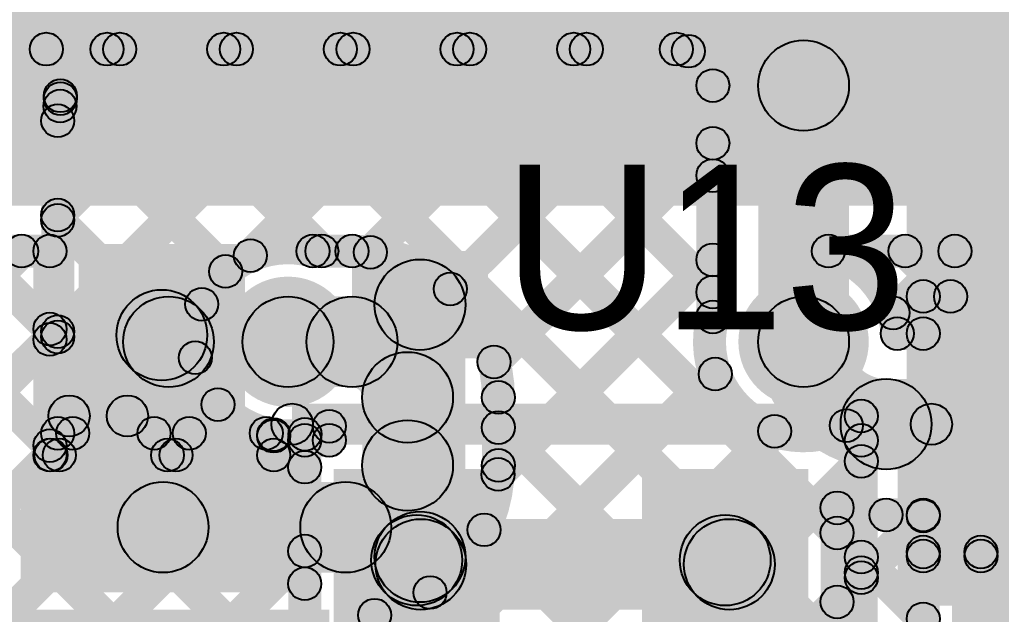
# Model space of a CAD drawing. Header units: millimetres. Extents: x -0.24 to 2.5, y 0 to 2.55.
# Drawn here: x 0.4219 to 0.66, y 2.0059 to 2.1502 of the extents above; entities that cross this region are included whole.
import ezdxf

# ---------------------------------------------------------------- set-up
doc = ezdxf.new("R2010")
doc.units = ezdxf.units.MM
doc.header["$MEASUREMENT"] = 0
for name, color, linetype in [('BottomLayer', 5, 'Continuous'), ('BottomPaste', 16, 'Continuous'), ('BottomSolder', 6, 'Continuous'), ('TopLayer', 1, 'Continuous'), ('TopOverlay', 2, 'Continuous'), ('TopPaste', 8, 'Continuous'), ('TopSolder', 216, 'Continuous'), ('ViaHoleLayer', 16, 'Continuous')]:
    doc.layers.add(name, color=color, linetype=linetype)

# ---------------------------------------------------------------- blocks, each defined once
blk = doc.blocks.new('LM393DT_6')
at = {"layer": 'TopLayer'}
for points in [[(-0.07579, 0.08681), (-0.07579, 0.06319), (-0.13681, 0.06319), (-0.13681, 0.08681)], [(0.13681, 0.08681), (0.13681, 0.06319), (0.07579, 0.06319), (0.07579, 0.08681)]]:
    blk.add_hatch(color=1, dxfattribs=at).paths.add_polyline_path(points)
at = {"layer": 'TopOverlay'}
h = blk.add_hatch(color=2, dxfattribs=at)
edge = h.paths.add_edge_path()
edge.add_arc((-0.12907, 0.102), 0.005, 0, 360)
h = blk.add_hatch(color=2, dxfattribs=at)
edge = h.paths.add_edge_path()
edge.add_arc((-0.11493, 0.102), 0.005, 0, 360)
h = blk.add_hatch(color=2, dxfattribs=at)
edge = h.paths.add_edge_path()
edge.add_arc((-0.075, 0.1), 0.005, 0, 360)
blk.add_hatch(color=2, dxfattribs=at).paths.add_polyline_path([(-0.075, 0.095), (-0.075, 0.105), (0.08, 0.105), (0.08, 0.095)])
h = blk.add_hatch(color=2, dxfattribs=at)
edge = h.paths.add_edge_path()
edge.add_arc((0.08, 0.1), 0.005, 0, 360)
at = {"layer": 'TopPaste'}
for points in [[(-0.07579, 0.08681), (-0.07579, 0.06319), (-0.13681, 0.06319), (-0.13681, 0.08681)], [(0.13681, 0.08681), (0.13681, 0.06319), (0.07579, 0.06319), (0.07579, 0.08681)]]:
    blk.add_hatch(color=8, dxfattribs=at).paths.add_polyline_path(points)
at = {"layer": 'TopSolder'}
for points in [[(-0.07179, 0.09081), (-0.07179, 0.05919), (-0.14081, 0.05919), (-0.14081, 0.09081)], [(0.14081, 0.09081), (0.14081, 0.05919), (0.07179, 0.05919), (0.07179, 0.09081)]]:
    blk.add_hatch(color=216, dxfattribs=at).paths.add_polyline_path(points)
at = {"layer": 'TopOverlay', "const_width": 0.01}
blk.add_lwpolyline([(-0.11493, 0.102, 1), (-0.12907, 0.102, 1)], format="xyb", close=True, dxfattribs=at)
at = {"layer": 'TopOverlay'}
for centre in [(-0.12907, 0.102), (-0.11493, 0.102), (-0.075, 0.1), (0.08, 0.1)]:
    blk.add_circle(centre, 0.005, dxfattribs=at)
blk = doc.blocks.new('SOT_23_B_37')
at = {"layer": 'BottomLayer'}
for points in [[(-0.05354, 0.05748), (-0.02126, 0.05748), (-0.02126, 0.02126), (-0.05354, 0.02126)], [(0.02126, 0.05748), (0.05354, 0.05748), (0.05354, 0.02126), (0.02126, 0.02126)], [(-0.01614, -0.02126), (0.01614, -0.02126), (0.01614, -0.05748), (-0.01614, -0.05748)]]:
    blk.add_hatch(color=5, dxfattribs=at).paths.add_polyline_path(points)
at = {"layer": 'BottomPaste'}
for points in [[(-0.05354, 0.05748), (-0.02126, 0.05748), (-0.02126, 0.02126), (-0.05354, 0.02126)], [(0.02126, 0.05748), (0.05354, 0.05748), (0.05354, 0.02126), (0.02126, 0.02126)], [(-0.01614, -0.02126), (0.01614, -0.02126), (0.01614, -0.05748), (-0.01614, -0.05748)]]:
    blk.add_hatch(color=16, dxfattribs=at).paths.add_polyline_path(points)
at = {"layer": 'BottomSolder'}
for points in [[(-0.05754, 0.06148), (-0.01726, 0.06148), (-0.01726, 0.01726), (-0.05754, 0.01726)], [(0.01726, 0.06148), (0.05754, 0.06148), (0.05754, 0.01726), (0.01726, 0.01726)], [(-0.02014, -0.01726), (0.02014, -0.01726), (0.02014, -0.06148), (-0.02014, -0.06148)]]:
    blk.add_hatch(color=6, dxfattribs=at).paths.add_polyline_path(points)
blk = doc.blocks.new('RES_0805_B_48')
at = {"layer": 'BottomLayer'}
for points in [[(-0.06, 0.025), (-0.02, 0.025), (-0.02, -0.025), (-0.06, -0.025)], [(0.02, 0.025), (0.06, 0.025), (0.06, -0.025), (0.02, -0.025)]]:
    blk.add_hatch(color=5, dxfattribs=at).paths.add_polyline_path(points)
at = {"layer": 'BottomPaste'}
for points in [[(-0.06, 0.025), (-0.02, 0.025), (-0.02, -0.025), (-0.06, -0.025)], [(0.02, 0.025), (0.06, 0.025), (0.06, -0.025), (0.02, -0.025)]]:
    blk.add_hatch(color=16, dxfattribs=at).paths.add_polyline_path(points)
at = {"layer": 'BottomSolder'}
for points in [[(-0.064, 0.029), (-0.016, 0.029), (-0.016, -0.029), (-0.064, -0.029)], [(0.016, 0.029), (0.064, 0.029), (0.064, -0.029), (0.016, -0.029)]]:
    blk.add_hatch(color=6, dxfattribs=at).paths.add_polyline_path(points)
blk = doc.blocks.new('R__0402_B_50')
at = {"layer": 'BottomLayer'}
for points in [[(-0.0095, 0.0125), (-0.0095, -0.0125), (-0.0275, -0.0125), (-0.0275, 0.0125)], [(0.0275, 0.0125), (0.0275, -0.0125), (0.0095, -0.0125), (0.0095, 0.0125)]]:
    blk.add_hatch(color=5, dxfattribs=at).paths.add_polyline_path(points)
at = {"layer": 'BottomPaste'}
for points in [[(-0.0095, 0.0125), (-0.0095, -0.0125), (-0.0275, -0.0125), (-0.0275, 0.0125)], [(0.0275, 0.0125), (0.0275, -0.0125), (0.0095, -0.0125), (0.0095, 0.0125)]]:
    blk.add_hatch(color=16, dxfattribs=at).paths.add_polyline_path(points)
at = {"layer": 'BottomSolder'}
for points in [[(-0.0055, 0.0165), (-0.0055, -0.0165), (-0.0315, -0.0165), (-0.0315, 0.0165)], [(0.0315, 0.0165), (0.0315, -0.0165), (0.0055, -0.0165), (0.0055, 0.0165)]]:
    blk.add_hatch(color=6, dxfattribs=at).paths.add_polyline_path(points)
blk = doc.blocks.new('SOT_23_B_52')
at = {"layer": 'BottomLayer'}
for points in [[(-0.05354, 0.05748), (-0.02126, 0.05748), (-0.02126, 0.02126), (-0.05354, 0.02126)], [(0.02126, 0.05748), (0.05354, 0.05748), (0.05354, 0.02126), (0.02126, 0.02126)], [(-0.01614, -0.02126), (0.01614, -0.02126), (0.01614, -0.05748), (-0.01614, -0.05748)]]:
    blk.add_hatch(color=5, dxfattribs=at).paths.add_polyline_path(points)
at = {"layer": 'BottomPaste'}
for points in [[(-0.05354, 0.05748), (-0.02126, 0.05748), (-0.02126, 0.02126), (-0.05354, 0.02126)], [(0.02126, 0.05748), (0.05354, 0.05748), (0.05354, 0.02126), (0.02126, 0.02126)], [(-0.01614, -0.02126), (0.01614, -0.02126), (0.01614, -0.05748), (-0.01614, -0.05748)]]:
    blk.add_hatch(color=16, dxfattribs=at).paths.add_polyline_path(points)
at = {"layer": 'BottomSolder'}
for points in [[(-0.05754, 0.06148), (-0.01726, 0.06148), (-0.01726, 0.01726), (-0.05754, 0.01726)], [(0.01726, 0.06148), (0.05754, 0.06148), (0.05754, 0.01726), (0.01726, 0.01726)], [(-0.02014, -0.01726), (0.02014, -0.01726), (0.02014, -0.06148), (-0.02014, -0.06148)]]:
    blk.add_hatch(color=6, dxfattribs=at).paths.add_polyline_path(points)
blk = doc.blocks.new('RES_0805_B_71')
at = {"layer": 'BottomLayer'}
for points in [[(-0.06, 0.025), (-0.02, 0.025), (-0.02, -0.025), (-0.06, -0.025)], [(0.02, 0.025), (0.06, 0.025), (0.06, -0.025), (0.02, -0.025)]]:
    blk.add_hatch(color=5, dxfattribs=at).paths.add_polyline_path(points)
at = {"layer": 'BottomPaste'}
for points in [[(-0.06, 0.025), (-0.02, 0.025), (-0.02, -0.025), (-0.06, -0.025)], [(0.02, 0.025), (0.06, 0.025), (0.06, -0.025), (0.02, -0.025)]]:
    blk.add_hatch(color=16, dxfattribs=at).paths.add_polyline_path(points)
at = {"layer": 'BottomSolder'}
for points in [[(-0.064, 0.029), (-0.016, 0.029), (-0.016, -0.029), (-0.064, -0.029)], [(0.016, 0.029), (0.064, 0.029), (0.064, -0.029), (0.016, -0.029)]]:
    blk.add_hatch(color=6, dxfattribs=at).paths.add_polyline_path(points)

msp = doc.modelspace()

# ---------------------------------------------------------------- hatches: boundary and pattern name
at = {"layer": 'BottomLayer'}
for points in [[(0.349, 2.105), (0.729, 2.105), (0.729, 2.509), (0.349, 2.509)], [(0.409, 2.09), (0.409, 2.098), (0.42926, 2.098), (0.42926, 2.09)], [(0.61803, 2.09), (0.61803, 2.098), (0.74, 2.098), (0.74, 2.09)], [(0.41183, 2.07776), (0.40617, 2.08342), (0.41958, 2.09683), (0.42524, 2.09117)], [(0.40753, 2.09117), (0.41318, 2.09683), (0.43209, 2.07792), (0.42643, 2.07227)], [(0.63653, 2.07619), (0.63088, 2.08185), (0.64586, 2.09683), (0.65151, 2.09117)], [(0.6338, 2.09117), (0.63945, 2.09683), (0.65045, 2.08583), (0.6448, 2.08017)], [(0.43326, 2.04452), (0.42526, 2.04452), (0.42526, 2.094), (0.43326, 2.094)], [(0.641, 2.079), (0.641, 2.087), (0.713, 2.087), (0.713, 2.079)], [(0.45803, 2.061), (0.45803, 2.083), (0.487, 2.083), (0.487, 2.061)], [(0.645, 2.074), (0.637, 2.074), (0.637, 2.083), (0.645, 2.083)], [(0.44862, 2.06585), (0.46418, 2.08141), (0.46581, 2.07978), (0.45025, 2.06422)], [(0.53, 2.0198), (0.508, 2.0198), (0.508, 2.081), (0.53, 2.081)], [(0.63472, 2.07), (0.63472, 2.078), (0.641, 2.078), (0.641, 2.07)], [(0.41183, 2.04948), (0.40617, 2.05513), (0.42643, 2.07539), (0.43209, 2.06974)], [(0.40617, 2.06424), (0.41183, 2.0699), (0.43209, 2.04964), (0.42643, 2.04398)], [(0.632, 2.041), (0.632, 2.063), (0.677, 2.063), (0.677, 2.041)], [(-0.05484, 1.49795), (-0.0605, 1.50361), (0.48828, 2.05239), (0.49394, 2.04673)], [(0.48071, 2.04627), (0.48637, 2.05192), (0.49388, 2.04441), (0.48823, 2.03876)], [(0.49106, 2.04411), (0.49106, 2.05211), (0.497, 2.05211), (0.497, 2.04411)], [(0.42643, 2.04398), (0.43209, 2.04964), (0.43438, 2.04735), (0.42872, 2.04169)], [(0.48754, 2.04452), (0.47954, 2.04452), (0.47954, 2.04945), (0.48754, 2.04945)], [(0.501, 2.04811), (0.493, 2.04811), (0.493, 2.0515), (0.501, 2.0515)], [(-0.04896, 1.53212), (-0.05462, 1.53777), (0.45495, 2.04735), (0.46061, 2.04169)], [(0.41183, 2.02119), (0.40617, 2.02685), (0.42667, 2.04735), (0.43233, 2.04169)], [(0.42872, 2.04169), (0.43438, 2.04735), (0.49803, 1.98369), (0.49238, 1.97804)], [(0.42926, 2.04052), (0.42926, 2.04852), (0.48354, 2.04852), (0.48354, 2.04052)], [(0.45701, 2.04169), (0.46266, 2.04735), (0.49388, 2.01613), (0.48823, 2.01047)], [(0.49506, 1.98989), (0.48706, 1.98989), (0.48706, 2.04811), (0.49506, 2.04811)], [(0.40617, 2.03596), (0.41183, 2.04161), (0.93261, 1.52083), (0.92696, 1.51517)], [(0.632, 2.026), (0.632, 2.034), (0.641, 2.034), (0.641, 2.026)], [(0.62414, 1.98989), (0.61614, 1.98989), (0.61614, 2.03171), (0.62414, 2.03171)], [(0.62297, 2.00606), (0.61731, 2.01172), (0.63817, 2.03258), (0.64383, 2.02692)], [(0.5192, 2.007), (0.5192, 2.029), (0.594, 2.029), (0.594, 2.007)], [(0.61731, 2.0228), (0.62297, 2.02846), (0.64383, 2.0076), (0.63817, 2.00195)], [(0.645, 2.021), (0.637, 2.021), (0.637, 2.03), (0.645, 2.03)], [(0.52597, 2.01122), (0.51042, 2.02678), (0.51122, 2.02758), (0.52678, 2.01203)], [(0.51042, 2.01122), (0.52597, 2.02678), (0.52697, 2.02578), (0.51142, 2.01022)], [(0.58522, 2.01122), (0.60078, 2.02678), (0.60178, 2.02578), (0.58622, 2.01022)], [(-0.16717, 1.35734), (-0.17283, 1.363), (0.48823, 2.02405), (0.49388, 2.0184)], [(0.641, 2.017), (0.641, 2.025), (0.655, 2.025), (0.655, 2.017)], [(0.641, 2.016), (0.641, 2.024), (0.655, 2.024), (0.655, 2.016)], [(0.5292, 1.9802), (0.5072, 1.9802), (0.5072, 2.019), (0.5292, 2.019)], [(0.645, 1.958), (0.637, 1.958), (0.637, 2.02), (0.645, 2.02)]]:
    msp.add_hatch(color=5, dxfattribs=at).paths.add_polyline_path(points)
h = msp.add_hatch(color=5, dxfattribs=at)
edge = h.paths.add_edge_path()
edge.add_arc((0.665, 2.133), 0.01181, 0, 360)
h = msp.add_hatch(color=5, dxfattribs=at)
edge = h.paths.add_edge_path()
edge.add_arc((0.42241, 2.094), 0.004, 0, 360)
h = msp.add_hatch(color=5, dxfattribs=at)
edge = h.paths.add_edge_path()
edge.add_arc((0.42926, 2.094), 0.004, 0, 360)
h = msp.add_hatch(color=5, dxfattribs=at)
edge = h.paths.add_edge_path()
edge.add_arc((0.42926, 2.094), 0.004, 0, 360)
h = msp.add_hatch(color=5, dxfattribs=at)
edge = h.paths.add_edge_path()
edge.add_arc((0.61803, 2.094), 0.004, 0, 360)
h = msp.add_hatch(color=5, dxfattribs=at)
edge = h.paths.add_edge_path()
edge.add_arc((0.61803, 2.094), 0.004, 0, 360)
h = msp.add_hatch(color=5, dxfattribs=at)
edge = h.paths.add_edge_path()
edge.add_arc((0.63663, 2.094), 0.004, 0, 360)
h = msp.add_hatch(color=5, dxfattribs=at)
edge = h.paths.add_edge_path()
edge.add_arc((0.64868, 2.094), 0.004, 0, 360)
h = msp.add_hatch(color=5, dxfattribs=at)
edge = h.paths.add_edge_path()
edge.add_arc((0.519, 2.081), 0.011, 0, 360)
h = msp.add_hatch(color=5, dxfattribs=at)
edge = h.paths.add_edge_path()
edge.add_arc((0.641, 2.083), 0.004, 0, 360)
h = msp.add_hatch(color=5, dxfattribs=at)
edge = h.paths.add_edge_path()
edge.add_arc((0.641, 2.083), 0.004, 0, 360)
h = msp.add_hatch(color=5, dxfattribs=at)
edge = h.paths.add_edge_path()
edge.add_arc((0.64763, 2.083), 0.004, 0, 360)
h = msp.add_hatch(color=5, dxfattribs=at)
edge = h.paths.add_edge_path()
edge.add_arc((0.4564, 2.07363), 0.011, 0, 360)
h = msp.add_hatch(color=5, dxfattribs=at)
edge = h.paths.add_edge_path()
edge.add_arc((0.45803, 2.072), 0.011, 0, 360)
h = msp.add_hatch(color=5, dxfattribs=at)
edge = h.paths.add_edge_path()
edge.add_arc((0.45803, 2.072), 0.011, 0, 360)
h = msp.add_hatch(color=5, dxfattribs=at)
edge = h.paths.add_edge_path()
edge.add_arc((0.487, 2.072), 0.01181, 0, 360)
h = msp.add_hatch(color=5, dxfattribs=at)
edge = h.paths.add_edge_path()
edge.add_arc((0.487, 2.072), 0.011, 0, 360)
h = msp.add_hatch(color=5, dxfattribs=at)
edge = h.paths.add_edge_path()
edge.add_arc((0.612, 2.072), 0.01181, 0, 360)
h = msp.add_hatch(color=5, dxfattribs=at)
edge = h.paths.add_edge_path()
edge.add_arc((0.612, 2.072), 0.011, 0, 360)
h = msp.add_hatch(color=5, dxfattribs=at)
edge = h.paths.add_edge_path()
edge.add_arc((0.6337, 2.07902), 0.004, 0, 360)
h = msp.add_hatch(color=5, dxfattribs=at)
edge = h.paths.add_edge_path()
edge.add_arc((0.42926, 2.07509), 0.004, 0, 360)
h = msp.add_hatch(color=5, dxfattribs=at)
edge = h.paths.add_edge_path()
edge.add_arc((0.63472, 2.074), 0.004, 0, 360)
h = msp.add_hatch(color=5, dxfattribs=at)
edge = h.paths.add_edge_path()
edge.add_arc((0.63472, 2.074), 0.004, 0, 360)
h = msp.add_hatch(color=5, dxfattribs=at)
edge = h.paths.add_edge_path()
edge.add_arc((0.641, 2.074), 0.004, 0, 360)
h = msp.add_hatch(color=5, dxfattribs=at)
edge = h.paths.add_edge_path()
edge.add_arc((0.641, 2.074), 0.004, 0, 360)
h = msp.add_hatch(color=5, dxfattribs=at)
edge = h.paths.add_edge_path()
edge.add_arc((0.42926, 2.07257), 0.004, 0, 360)
h = msp.add_hatch(color=5, dxfattribs=at)
edge = h.paths.add_edge_path()
edge.add_arc((0.632, 2.052), 0.011, 0, 360)
h = msp.add_hatch(color=5, dxfattribs=at)
edge = h.paths.add_edge_path()
edge.add_arc((0.632, 2.052), 0.011, 0, 360)
h = msp.add_hatch(color=5, dxfattribs=at)
edge = h.paths.add_edge_path()
edge.add_arc((0.497, 2.0515), 0.004, 0, 360)
h = msp.add_hatch(color=5, dxfattribs=at)
edge = h.paths.add_edge_path()
edge.add_arc((0.497, 2.0515), 0.004, 0, 360)
h = msp.add_hatch(color=5, dxfattribs=at)
edge = h.paths.add_edge_path()
edge.add_arc((0.48354, 2.04945), 0.004, 0, 360)
h = msp.add_hatch(color=5, dxfattribs=at)
edge = h.paths.add_edge_path()
edge.add_arc((0.48354, 2.04945), 0.004, 0, 360)
h = msp.add_hatch(color=5, dxfattribs=at)
edge = h.paths.add_edge_path()
edge.add_arc((0.48354, 2.0491), 0.004, 0, 360)
h = msp.add_hatch(color=5, dxfattribs=at)
edge = h.paths.add_edge_path()
edge.add_arc((0.49106, 2.04811), 0.004, 0, 360)
h = msp.add_hatch(color=5, dxfattribs=at)
edge = h.paths.add_edge_path()
edge.add_arc((0.49106, 2.04811), 0.004, 0, 360)
h = msp.add_hatch(color=5, dxfattribs=at)
edge = h.paths.add_edge_path()
edge.add_arc((0.49111, 2.04956), 0.004, 0, 360)
h = msp.add_hatch(color=5, dxfattribs=at)
edge = h.paths.add_edge_path()
edge.add_arc((0.497, 2.04811), 0.004, 0, 360)
h = msp.add_hatch(color=5, dxfattribs=at)
edge = h.paths.add_edge_path()
edge.add_arc((0.497, 2.04811), 0.004, 0, 360)
h = msp.add_hatch(color=5, dxfattribs=at)
edge = h.paths.add_edge_path()
edge.add_arc((0.42926, 2.04681), 0.004, 0, 360)
h = msp.add_hatch(color=5, dxfattribs=at)
edge = h.paths.add_edge_path()
edge.add_arc((0.42926, 2.04681), 0.004, 0, 360)
h = msp.add_hatch(color=5, dxfattribs=at)
edge = h.paths.add_edge_path()
edge.add_arc((0.42926, 2.04452), 0.004, 0, 360)
h = msp.add_hatch(color=5, dxfattribs=at)
edge = h.paths.add_edge_path()
edge.add_arc((0.42926, 2.04452), 0.004, 0, 360)
h = msp.add_hatch(color=5, dxfattribs=at)
edge = h.paths.add_edge_path()
edge.add_arc((0.4295, 2.04452), 0.004, 0, 360)
h = msp.add_hatch(color=5, dxfattribs=at)
edge = h.paths.add_edge_path()
edge.add_arc((0.43155, 2.04452), 0.004, 0, 360)
h = msp.add_hatch(color=5, dxfattribs=at)
edge = h.paths.add_edge_path()
edge.add_arc((0.43155, 2.04452), 0.004, 0, 360)
h = msp.add_hatch(color=5, dxfattribs=at)
edge = h.paths.add_edge_path()
edge.add_arc((0.45778, 2.04452), 0.004, 0, 360)
h = msp.add_hatch(color=5, dxfattribs=at)
edge = h.paths.add_edge_path()
edge.add_arc((0.45984, 2.04452), 0.004, 0, 360)
h = msp.add_hatch(color=5, dxfattribs=at)
edge = h.paths.add_edge_path()
edge.add_arc((0.48354, 2.04452), 0.004, 0, 360)
h = msp.add_hatch(color=5, dxfattribs=at)
edge = h.paths.add_edge_path()
edge.add_arc((0.48354, 2.04452), 0.004, 0, 360)
h = msp.add_hatch(color=5, dxfattribs=at)
edge = h.paths.add_edge_path()
edge.add_arc((0.49106, 2.04158), 0.004, 0, 360)
h = msp.add_hatch(color=5, dxfattribs=at)
edge = h.paths.add_edge_path()
edge.add_arc((0.62014, 2.03171), 0.004, 0, 360)
h = msp.add_hatch(color=5, dxfattribs=at)
edge = h.paths.add_edge_path()
edge.add_arc((0.62014, 2.03171), 0.004, 0, 360)
h = msp.add_hatch(color=5, dxfattribs=at)
edge = h.paths.add_edge_path()
edge.add_arc((0.632, 2.03), 0.004, 0, 360)
h = msp.add_hatch(color=5, dxfattribs=at)
edge = h.paths.add_edge_path()
edge.add_arc((0.632, 2.03), 0.004, 0, 360)
h = msp.add_hatch(color=5, dxfattribs=at)
edge = h.paths.add_edge_path()
edge.add_arc((0.641, 2.03), 0.004, 0, 360)
h = msp.add_hatch(color=5, dxfattribs=at)
edge = h.paths.add_edge_path()
edge.add_arc((0.641, 2.03), 0.004, 0, 360)
h = msp.add_hatch(color=5, dxfattribs=at)
edge = h.paths.add_edge_path()
edge.add_arc((0.641, 2.02975), 0.004, 0, 360)
h = msp.add_hatch(color=5, dxfattribs=at)
edge = h.paths.add_edge_path()
edge.add_arc((0.519, 2.0198), 0.011, 0, 360)
h = msp.add_hatch(color=5, dxfattribs=at)
edge = h.paths.add_edge_path()
edge.add_arc((0.519, 2.0198), 0.011, 0, 360)
h = msp.add_hatch(color=5, dxfattribs=at)
edge = h.paths.add_edge_path()
edge.add_arc((0.5182, 2.019), 0.011, 0, 360)
h = msp.add_hatch(color=5, dxfattribs=at)
edge = h.paths.add_edge_path()
edge.add_arc((0.5182, 2.019), 0.011, 0, 360)
h = msp.add_hatch(color=5, dxfattribs=at)
edge = h.paths.add_edge_path()
edge.add_arc((0.5182, 2.019), 0.011, 0, 360)
h = msp.add_hatch(color=5, dxfattribs=at)
edge = h.paths.add_edge_path()
edge.add_arc((0.5192, 2.018), 0.011, 0, 360)
h = msp.add_hatch(color=5, dxfattribs=at)
edge = h.paths.add_edge_path()
edge.add_arc((0.5192, 2.018), 0.011, 0, 360)
h = msp.add_hatch(color=5, dxfattribs=at)
edge = h.paths.add_edge_path()
edge.add_arc((0.593, 2.019), 0.011, 0, 360)
h = msp.add_hatch(color=5, dxfattribs=at)
edge = h.paths.add_edge_path()
edge.add_arc((0.594, 2.018), 0.011, 0, 360)
h = msp.add_hatch(color=5, dxfattribs=at)
edge = h.paths.add_edge_path()
edge.add_arc((0.594, 2.018), 0.011, 0, 360)
h = msp.add_hatch(color=5, dxfattribs=at)
edge = h.paths.add_edge_path()
edge.add_arc((0.62014, 2.02563), 0.004, 0, 360)
h = msp.add_hatch(color=5, dxfattribs=at)
edge = h.paths.add_edge_path()
edge.add_arc((0.49106, 2.02122), 0.004, 0, 360)
h = msp.add_hatch(color=5, dxfattribs=at)
edge = h.paths.add_edge_path()
edge.add_arc((0.641, 2.021), 0.004, 0, 360)
h = msp.add_hatch(color=5, dxfattribs=at)
edge = h.paths.add_edge_path()
edge.add_arc((0.641, 2.021), 0.004, 0, 360)
h = msp.add_hatch(color=5, dxfattribs=at)
edge = h.paths.add_edge_path()
edge.add_arc((0.641, 2.02), 0.004, 0, 360)
h = msp.add_hatch(color=5, dxfattribs=at)
edge = h.paths.add_edge_path()
edge.add_arc((0.641, 2.02), 0.004, 0, 360)
h = msp.add_hatch(color=5, dxfattribs=at)
edge = h.paths.add_edge_path()
edge.add_arc((0.655, 2.021), 0.004, 0, 360)
h = msp.add_hatch(color=5, dxfattribs=at)
edge = h.paths.add_edge_path()
edge.add_arc((0.655, 2.02), 0.004, 0, 360)
h = msp.add_hatch(color=5, dxfattribs=at)
edge = h.paths.add_edge_path()
edge.add_arc((0.49106, 2.0133), 0.004, 0, 360)
h = msp.add_hatch(color=5, dxfattribs=at)
edge = h.paths.add_edge_path()
edge.add_arc((0.62014, 2.00889), 0.004, 0, 360)
h = msp.add_hatch(color=5, dxfattribs=at)
edge = h.paths.add_edge_path()
edge.add_arc((0.641, 2.00477), 0.004, 0, 360)
at = {"layer": 'BottomSolder'}
h = msp.add_hatch(color=6, dxfattribs=at)
edge = h.paths.add_edge_path()
edge.add_arc((0.665, 2.133), 0.01581, 0, 360)
h = msp.add_hatch(color=6, dxfattribs=at)
edge = h.paths.add_edge_path()
edge.add_arc((0.409, 2.131), 0.01581, 0, 360)
h = msp.add_hatch(color=6, dxfattribs=at)
edge = h.paths.add_edge_path()
edge.add_arc((0.487, 2.072), 0.01581, 0, 360)
h = msp.add_hatch(color=6, dxfattribs=at)
edge = h.paths.add_edge_path()
edge.add_arc((0.612, 2.072), 0.01581, 0, 360)
at = {"layer": 'TopLayer'}
for points in [[(0.637, 2.008), (0.818, 2.008), (0.818, 2.158), (0.637, 2.158)], [(0.4284, 2.139), (0.4284, 2.147), (0.58117, 2.147), (0.58117, 2.139)], [(0.434, 2.09994), (0.42834, 2.10559), (0.46858, 2.14583), (0.47424, 2.14017)], [(0.434, 2.07165), (0.42834, 2.07731), (0.49687, 2.14583), (0.50252, 2.14017)], [(0.43463, 2.12885), (0.42897, 2.1345), (0.4403, 2.14583), (0.44595, 2.14017)], [(0.44338, 2.14017), (0.44903, 2.14583), (0.49803, 2.09683), (0.49238, 2.09117)], [(0.47166, 2.14017), (0.47732, 2.14583), (0.63062, 1.99253), (0.62496, 1.98687)], [(0.48072, 2.09009), (0.47506, 2.09574), (0.52515, 2.14583), (0.53081, 2.14017)], [(0.49995, 2.14017), (0.5056, 2.14583), (0.62883, 2.0226), (0.62317, 2.01695)], [(0.50981, 2.09089), (0.50415, 2.09655), (0.55343, 2.14583), (0.55909, 2.14017)], [(0.52918, 2.08198), (0.52352, 2.08763), (0.58123, 2.14534), (0.58689, 2.13968)], [(0.52823, 2.14017), (0.53389, 2.14583), (0.59283, 2.08689), (0.58717, 2.08123)], [(0.55651, 2.14017), (0.56217, 2.14583), (0.59283, 2.11517), (0.58717, 2.10951)], [(0.594, 2.07803), (0.586, 2.07803), (0.586, 2.13417), (0.594, 2.13417)], [(0.623, 2.072), (0.601, 2.072), (0.601, 2.13417), (0.623, 2.13417)], [(0.42891, 2.12635), (0.43457, 2.13201), (0.47469, 2.09189), (0.46903, 2.08623)], [(0.43517, 2.04981), (0.42717, 2.04981), (0.42717, 2.12564), (0.43517, 2.12564)], [(0.53977, 2.06428), (0.53412, 2.06994), (0.58717, 2.123), (0.59283, 2.11734)], [(0.42834, 2.09864), (0.434, 2.10429), (0.46735, 2.07095), (0.46169, 2.06529)], [(0.49303, 2.09), (0.49303, 2.098), (0.50252, 2.098), (0.50252, 2.09)], [(0.54076, 2.03699), (0.53511, 2.04265), (0.58717, 2.09471), (0.59283, 2.08906)], [(0.43762, 2.04698), (0.43196, 2.05264), (0.46326, 2.08394), (0.46891, 2.07828)], [(0.487, 2.061), (0.487, 2.083), (0.50252, 2.083), (0.50252, 2.061)], [(0.42834, 2.07035), (0.434, 2.07601), (0.45737, 2.05264), (0.45172, 2.04698)], [(0.53008, 1.99802), (0.52442, 2.00368), (0.58775, 2.067), (0.5934, 2.06135)], [(0.637, 2.027), (0.896, 2.027), (0.896, 2.063), (0.637, 2.063)], [(0.4659, 2.04698), (0.46025, 2.05264), (0.4672, 2.05959), (0.47285, 2.05393)], [(0.527, 2.042), (0.505, 2.042), (0.505, 2.05852), (0.527, 2.05852)], [(0.542, 2.042), (0.534, 2.042), (0.534, 2.05852), (0.542, 2.05852)], [(0.61955, 2.04886), (0.6252, 2.05451), (0.62883, 2.05089), (0.62317, 2.04523)], [(0.43117, 2.04581), (0.43117, 2.05381), (0.48171, 2.05381), (0.48171, 2.04581)], [(0.53517, 2.04838), (0.54083, 2.05403), (0.63062, 1.96425), (0.62496, 1.95859)], [(0.54298, 1.98263), (0.53732, 1.98829), (0.60215, 2.05312), (0.60781, 2.04747)], [(0.63, 2.016), (0.622, 2.016), (0.622, 2.05399), (0.63, 2.05399)], [(0.63, 2.016), (0.622, 2.016), (0.622, 2.05399), (0.63, 2.05399)], [(0.54283, 1.9542), (0.53717, 1.95986), (0.62317, 2.04586), (0.62883, 2.0402)], [(0.4567, 2.016), (0.4567, 2.038), (0.501, 2.038), (0.501, 2.016)], [(0.53171, 2.02355), (0.53737, 2.02921), (0.63062, 1.93596), (0.62496, 1.9303)], [(0.40208, 1.78517), (0.39642, 1.79083), (0.62317, 2.01758), (0.62883, 2.01192)], [(0.51864, 2.00835), (0.52429, 2.014), (0.63062, 1.90768), (0.62496, 1.90202)], [(0.63, 1.997), (0.622, 1.997), (0.622, 2.016), (0.63, 2.016)], [(0.402, 1.948), (0.497, 1.948), (0.497, 2.007), (0.402, 2.007)]]:
    msp.add_hatch(color=1, dxfattribs=at).paths.add_polyline_path(points)
h = msp.add_hatch(color=1, dxfattribs=at)
edge = h.paths.add_edge_path()
edge.add_arc((0.4284, 2.143), 0.004, 0, 360)
h = msp.add_hatch(color=1, dxfattribs=at)
edge = h.paths.add_edge_path()
edge.add_arc((0.4284, 2.143), 0.004, 0, 360)
h = msp.add_hatch(color=1, dxfattribs=at)
edge = h.paths.add_edge_path()
edge.add_arc((0.44313, 2.143), 0.004, 0, 360)
h = msp.add_hatch(color=1, dxfattribs=at)
edge = h.paths.add_edge_path()
edge.add_arc((0.4462, 2.143), 0.004, 0, 360)
h = msp.add_hatch(color=1, dxfattribs=at)
edge = h.paths.add_edge_path()
edge.add_arc((0.47141, 2.143), 0.004, 0, 360)
h = msp.add_hatch(color=1, dxfattribs=at)
edge = h.paths.add_edge_path()
edge.add_arc((0.47449, 2.143), 0.004, 0, 360)
h = msp.add_hatch(color=1, dxfattribs=at)
edge = h.paths.add_edge_path()
edge.add_arc((0.49969, 2.143), 0.004, 0, 360)
h = msp.add_hatch(color=1, dxfattribs=at)
edge = h.paths.add_edge_path()
edge.add_arc((0.50277, 2.143), 0.004, 0, 360)
h = msp.add_hatch(color=1, dxfattribs=at)
edge = h.paths.add_edge_path()
edge.add_arc((0.52798, 2.143), 0.004, 0, 360)
h = msp.add_hatch(color=1, dxfattribs=at)
edge = h.paths.add_edge_path()
edge.add_arc((0.53106, 2.143), 0.004, 0, 360)
h = msp.add_hatch(color=1, dxfattribs=at)
edge = h.paths.add_edge_path()
edge.add_arc((0.55626, 2.143), 0.004, 0, 360)
h = msp.add_hatch(color=1, dxfattribs=at)
edge = h.paths.add_edge_path()
edge.add_arc((0.55934, 2.143), 0.004, 0, 360)
h = msp.add_hatch(color=1, dxfattribs=at)
edge = h.paths.add_edge_path()
edge.add_arc((0.58117, 2.143), 0.004, 0, 360)
h = msp.add_hatch(color=1, dxfattribs=at)
edge = h.paths.add_edge_path()
edge.add_arc((0.58117, 2.143), 0.004, 0, 360)
h = msp.add_hatch(color=1, dxfattribs=at)
edge = h.paths.add_edge_path()
edge.add_arc((0.58406, 2.14251), 0.004, 0, 360)
h = msp.add_hatch(color=1, dxfattribs=at)
edge = h.paths.add_edge_path()
edge.add_arc((0.612, 2.13417), 0.011, 0, 360)
h = msp.add_hatch(color=1, dxfattribs=at)
edge = h.paths.add_edge_path()
edge.add_arc((0.612, 2.13417), 0.011, 0, 360)
h = msp.add_hatch(color=1, dxfattribs=at)
edge = h.paths.add_edge_path()
edge.add_arc((0.665, 2.133), 0.01181, 0, 360)
h = msp.add_hatch(color=1, dxfattribs=at)
edge = h.paths.add_edge_path()
edge.add_arc((0.59, 2.13417), 0.004, 0, 360)
h = msp.add_hatch(color=1, dxfattribs=at)
edge = h.paths.add_edge_path()
edge.add_arc((0.59, 2.13417), 0.004, 0, 360)
h = msp.add_hatch(color=1, dxfattribs=at)
edge = h.paths.add_edge_path()
edge.add_arc((0.4318, 2.13168), 0.004, 0, 360)
h = msp.add_hatch(color=1, dxfattribs=at)
edge = h.paths.add_edge_path()
edge.add_arc((0.43174, 2.12918), 0.004, 0, 360)
h = msp.add_hatch(color=1, dxfattribs=at)
edge = h.paths.add_edge_path()
edge.add_arc((0.43181, 2.131), 0.004, 0, 360)
h = msp.add_hatch(color=1, dxfattribs=at)
edge = h.paths.add_edge_path()
edge.add_arc((0.43181, 2.131), 0.004, 0, 360)
h = msp.add_hatch(color=1, dxfattribs=at)
edge = h.paths.add_edge_path()
edge.add_arc((0.43117, 2.12564), 0.004, 0, 360)
h = msp.add_hatch(color=1, dxfattribs=at)
edge = h.paths.add_edge_path()
edge.add_arc((0.43117, 2.12564), 0.004, 0, 360)
h = msp.add_hatch(color=1, dxfattribs=at)
edge = h.paths.add_edge_path()
edge.add_arc((0.59, 2.12017), 0.004, 0, 360)
h = msp.add_hatch(color=1, dxfattribs=at)
edge = h.paths.add_edge_path()
edge.add_arc((0.59, 2.11234), 0.004, 0, 360)
h = msp.add_hatch(color=1, dxfattribs=at)
edge = h.paths.add_edge_path()
edge.add_arc((0.43117, 2.10276), 0.004, 0, 360)
h = msp.add_hatch(color=1, dxfattribs=at)
edge = h.paths.add_edge_path()
edge.add_arc((0.43117, 2.10147), 0.004, 0, 360)
h = msp.add_hatch(color=1, dxfattribs=at)
edge = h.paths.add_edge_path()
edge.add_arc((0.49303, 2.094), 0.004, 0, 360)
h = msp.add_hatch(color=1, dxfattribs=at)
edge = h.paths.add_edge_path()
edge.add_arc((0.49303, 2.094), 0.004, 0, 360)
h = msp.add_hatch(color=1, dxfattribs=at)
edge = h.paths.add_edge_path()
edge.add_arc((0.4952, 2.094), 0.004, 0, 360)
h = msp.add_hatch(color=1, dxfattribs=at)
edge = h.paths.add_edge_path()
edge.add_arc((0.50252, 2.094), 0.004, 0, 360)
h = msp.add_hatch(color=1, dxfattribs=at)
edge = h.paths.add_edge_path()
edge.add_arc((0.50252, 2.094), 0.004, 0, 360)
h = msp.add_hatch(color=1, dxfattribs=at)
edge = h.paths.add_edge_path()
edge.add_arc((0.50698, 2.09372), 0.004, 0, 360)
h = msp.add_hatch(color=1, dxfattribs=at)
edge = h.paths.add_edge_path()
edge.add_arc((0.47789, 2.09291), 0.004, 0, 360)
h = msp.add_hatch(color=1, dxfattribs=at)
edge = h.paths.add_edge_path()
edge.add_arc((0.59, 2.09188), 0.004, 0, 360)
h = msp.add_hatch(color=1, dxfattribs=at)
edge = h.paths.add_edge_path()
edge.add_arc((0.47186, 2.08906), 0.004, 0, 360)
h = msp.add_hatch(color=1, dxfattribs=at)
edge = h.paths.add_edge_path()
edge.add_arc((0.52635, 2.08481), 0.004, 0, 360)
h = msp.add_hatch(color=1, dxfattribs=at)
edge = h.paths.add_edge_path()
edge.add_arc((0.59, 2.08406), 0.004, 0, 360)
h = msp.add_hatch(color=1, dxfattribs=at)
edge = h.paths.add_edge_path()
edge.add_arc((0.46609, 2.08111), 0.004, 0, 360)
h = msp.add_hatch(color=1, dxfattribs=at)
edge = h.paths.add_edge_path()
edge.add_arc((0.487, 2.072), 0.01181, 0, 360)
h = msp.add_hatch(color=1, dxfattribs=at)
edge = h.paths.add_edge_path()
edge.add_arc((0.487, 2.072), 0.011, 0, 360)
h = msp.add_hatch(color=1, dxfattribs=at)
edge = h.paths.add_edge_path()
edge.add_arc((0.50252, 2.072), 0.011, 0, 360)
h = msp.add_hatch(color=1, dxfattribs=at)
edge = h.paths.add_edge_path()
edge.add_arc((0.50252, 2.072), 0.011, 0, 360)
h = msp.add_hatch(color=1, dxfattribs=at)
edge = h.paths.add_edge_path()
edge.add_arc((0.612, 2.072), 0.01181, 0, 360)
h = msp.add_hatch(color=1, dxfattribs=at)
edge = h.paths.add_edge_path()
edge.add_arc((0.612, 2.072), 0.011, 0, 360)
h = msp.add_hatch(color=1, dxfattribs=at)
edge = h.paths.add_edge_path()
edge.add_arc((0.59, 2.07803), 0.004, 0, 360)
h = msp.add_hatch(color=1, dxfattribs=at)
edge = h.paths.add_edge_path()
edge.add_arc((0.59, 2.07803), 0.004, 0, 360)
h = msp.add_hatch(color=1, dxfattribs=at)
edge = h.paths.add_edge_path()
edge.add_arc((0.43117, 2.07448), 0.004, 0, 360)
h = msp.add_hatch(color=1, dxfattribs=at)
edge = h.paths.add_edge_path()
edge.add_arc((0.43117, 2.07318), 0.004, 0, 360)
h = msp.add_hatch(color=1, dxfattribs=at)
edge = h.paths.add_edge_path()
edge.add_arc((0.46452, 2.06812), 0.004, 0, 360)
h = msp.add_hatch(color=1, dxfattribs=at)
edge = h.paths.add_edge_path()
edge.add_arc((0.53694, 2.06711), 0.004, 0, 360)
h = msp.add_hatch(color=1, dxfattribs=at)
edge = h.paths.add_edge_path()
edge.add_arc((0.516, 2.05852), 0.011, 0, 360)
h = msp.add_hatch(color=1, dxfattribs=at)
edge = h.paths.add_edge_path()
edge.add_arc((0.516, 2.05852), 0.011, 0, 360)
h = msp.add_hatch(color=1, dxfattribs=at)
edge = h.paths.add_edge_path()
edge.add_arc((0.59057, 2.06417), 0.004, 0, 360)
h = msp.add_hatch(color=1, dxfattribs=at)
edge = h.paths.add_edge_path()
edge.add_arc((0.538, 2.05852), 0.004, 0, 360)
h = msp.add_hatch(color=1, dxfattribs=at)
edge = h.paths.add_edge_path()
edge.add_arc((0.538, 2.05852), 0.004, 0, 360)
h = msp.add_hatch(color=1, dxfattribs=at)
edge = h.paths.add_edge_path()
edge.add_arc((0.47002, 2.05676), 0.004, 0, 360)
h = msp.add_hatch(color=1, dxfattribs=at)
edge = h.paths.add_edge_path()
edge.add_arc((0.626, 2.05399), 0.004, 0, 360)
h = msp.add_hatch(color=1, dxfattribs=at)
edge = h.paths.add_edge_path()
edge.add_arc((0.626, 2.05399), 0.004, 0, 360)
h = msp.add_hatch(color=1, dxfattribs=at)
edge = h.paths.add_edge_path()
edge.add_arc((0.626, 2.05399), 0.004, 0, 360)
h = msp.add_hatch(color=1, dxfattribs=at)
edge = h.paths.add_edge_path()
edge.add_arc((0.538, 2.0512), 0.004, 0, 360)
h = msp.add_hatch(color=1, dxfattribs=at)
edge = h.paths.add_edge_path()
edge.add_arc((0.60498, 2.0503), 0.004, 0, 360)
h = msp.add_hatch(color=1, dxfattribs=at)
edge = h.paths.add_edge_path()
edge.add_arc((0.62237, 2.05168), 0.004, 0, 360)
h = msp.add_hatch(color=1, dxfattribs=at)
edge = h.paths.add_edge_path()
edge.add_arc((0.43117, 2.04981), 0.004, 0, 360)
h = msp.add_hatch(color=1, dxfattribs=at)
edge = h.paths.add_edge_path()
edge.add_arc((0.43117, 2.04981), 0.004, 0, 360)
h = msp.add_hatch(color=1, dxfattribs=at)
edge = h.paths.add_edge_path()
edge.add_arc((0.43479, 2.04981), 0.004, 0, 360)
h = msp.add_hatch(color=1, dxfattribs=at)
edge = h.paths.add_edge_path()
edge.add_arc((0.45454, 2.04981), 0.004, 0, 360)
h = msp.add_hatch(color=1, dxfattribs=at)
edge = h.paths.add_edge_path()
edge.add_arc((0.46307, 2.04981), 0.004, 0, 360)
h = msp.add_hatch(color=1, dxfattribs=at)
edge = h.paths.add_edge_path()
edge.add_arc((0.48171, 2.04981), 0.004, 0, 360)
h = msp.add_hatch(color=1, dxfattribs=at)
edge = h.paths.add_edge_path()
edge.add_arc((0.48171, 2.04981), 0.004, 0, 360)
h = msp.add_hatch(color=1, dxfattribs=at)
edge = h.paths.add_edge_path()
edge.add_arc((0.516, 2.042), 0.011, 0, 360)
h = msp.add_hatch(color=1, dxfattribs=at)
edge = h.paths.add_edge_path()
edge.add_arc((0.516, 2.042), 0.011, 0, 360)
h = msp.add_hatch(color=1, dxfattribs=at)
edge = h.paths.add_edge_path()
edge.add_arc((0.626, 2.04806), 0.004, 0, 360)
h = msp.add_hatch(color=1, dxfattribs=at)
edge = h.paths.add_edge_path()
edge.add_arc((0.626, 2.04303), 0.004, 0, 360)
h = msp.add_hatch(color=1, dxfattribs=at)
edge = h.paths.add_edge_path()
edge.add_arc((0.538, 2.042), 0.004, 0, 360)
h = msp.add_hatch(color=1, dxfattribs=at)
edge = h.paths.add_edge_path()
edge.add_arc((0.538, 2.042), 0.004, 0, 360)
h = msp.add_hatch(color=1, dxfattribs=at)
edge = h.paths.add_edge_path()
edge.add_arc((0.53794, 2.03982), 0.004, 0, 360)
h = msp.add_hatch(color=1, dxfattribs=at)
edge = h.paths.add_edge_path()
edge.add_arc((0.4567, 2.027), 0.011, 0, 360)
h = msp.add_hatch(color=1, dxfattribs=at)
edge = h.paths.add_edge_path()
edge.add_arc((0.501, 2.027), 0.011, 0, 360)
h = msp.add_hatch(color=1, dxfattribs=at)
edge = h.paths.add_edge_path()
edge.add_arc((0.501, 2.027), 0.011, 0, 360)
h = msp.add_hatch(color=1, dxfattribs=at)
edge = h.paths.add_edge_path()
edge.add_arc((0.53454, 2.02638), 0.004, 0, 360)
h = msp.add_hatch(color=1, dxfattribs=at)
edge = h.paths.add_edge_path()
edge.add_arc((0.626, 2.01977), 0.004, 0, 360)
h = msp.add_hatch(color=1, dxfattribs=at)
edge = h.paths.add_edge_path()
edge.add_arc((0.626, 2.016), 0.004, 0, 360)
h = msp.add_hatch(color=1, dxfattribs=at)
edge = h.paths.add_edge_path()
edge.add_arc((0.626, 2.016), 0.004, 0, 360)
h = msp.add_hatch(color=1, dxfattribs=at)
edge = h.paths.add_edge_path()
edge.add_arc((0.626, 2.016), 0.004, 0, 360)
h = msp.add_hatch(color=1, dxfattribs=at)
edge = h.paths.add_edge_path()
edge.add_arc((0.626, 2.01475), 0.004, 0, 360)
h = msp.add_hatch(color=1, dxfattribs=at)
edge = h.paths.add_edge_path()
edge.add_arc((0.52146, 2.01117), 0.004, 0, 360)
h = msp.add_hatch(color=1, dxfattribs=at)
edge = h.paths.add_edge_path()
edge.add_arc((0.508, 2.00567), 0.004, 0, 360)
h = msp.add_hatch(color=1, dxfattribs=at)
edge = h.paths.add_edge_path()
edge.add_arc((0.508, 2.00567), 0.004, 0, 360)
at = {"layer": 'TopSolder'}
h = msp.add_hatch(color=216, dxfattribs=at)
edge = h.paths.add_edge_path()
edge.add_arc((0.665, 2.133), 0.01581, 0, 360)
h = msp.add_hatch(color=216, dxfattribs=at)
edge = h.paths.add_edge_path()
edge.add_arc((0.409, 2.131), 0.01581, 0, 360)
h = msp.add_hatch(color=216, dxfattribs=at)
edge = h.paths.add_edge_path()
edge.add_arc((0.487, 2.072), 0.01581, 0, 360)
h = msp.add_hatch(color=216, dxfattribs=at)
edge = h.paths.add_edge_path()
edge.add_arc((0.612, 2.072), 0.01581, 0, 360)
at = {"layer": 'ViaHoleLayer'}
h = msp.add_hatch(color=16, dxfattribs=at)
edge = h.paths.add_edge_path()
edge.add_arc((0.665, 2.133), 0.00787, 0, 360)
h = msp.add_hatch(color=16, dxfattribs=at)
edge = h.paths.add_edge_path()
edge.add_arc((0.487, 2.072), 0.00787, 0, 360)
h = msp.add_hatch(color=16, dxfattribs=at)
edge = h.paths.add_edge_path()
edge.add_arc((0.612, 2.072), 0.00787, 0, 360)

# ---------------------------------------------------------------- linework, layer by layer
at = {"layer": 'BottomLayer'}
for points, const_width in [([(0.61803, 2.094, -0.313602), (0.63472, 2.074)], 0.008), ([(0.632, 2.052, -0.414214), (0.612, 2.072)], 0.022), ([(0.497, 2.0515, -0.152649), (0.48354, 2.04945)], 0.008), ([(0.632, 2.03, -0.07168), (0.62014, 2.03171)], 0.008)]:
    msp.add_lwpolyline(points, format="xyb", dxfattribs=dict(at, const_width=const_width))
for centre, radius in [((0.42241, 2.094), 0.004), ((0.42926, 2.094), 0.004), ((0.42926, 2.094), 0.004), ((0.61803, 2.094), 0.004), ((0.61803, 2.094), 0.004), ((0.63663, 2.094), 0.004), ((0.64868, 2.094), 0.004), ((0.519, 2.081), 0.011), ((0.641, 2.083), 0.004), ((0.641, 2.083), 0.004), ((0.64763, 2.083), 0.004), ((0.4564, 2.07363), 0.011), ((0.45803, 2.072), 0.011), ((0.45803, 2.072), 0.011), ((0.487, 2.072), 0.011), ((0.612, 2.072), 0.011), ((0.6337, 2.07902), 0.004), ((0.42926, 2.07509), 0.004), ((0.63472, 2.074), 0.004), ((0.63472, 2.074), 0.004), ((0.641, 2.074), 0.004), ((0.641, 2.074), 0.004), ((0.42926, 2.07257), 0.004), ((0.632, 2.052), 0.011), ((0.632, 2.052), 0.011), ((0.497, 2.0515), 0.004), ((0.497, 2.0515), 0.004), ((0.48354, 2.04945), 0.004), ((0.48354, 2.04945), 0.004), ((0.48354, 2.0491), 0.004), ((0.49106, 2.04811), 0.004), ((0.49106, 2.04811), 0.004), ((0.49111, 2.04956), 0.004), ((0.497, 2.04811), 0.004), ((0.497, 2.04811), 0.004), ((0.42926, 2.04681), 0.004), ((0.42926, 2.04681), 0.004), ((0.42926, 2.04452), 0.004), ((0.42926, 2.04452), 0.004), ((0.4295, 2.04452), 0.004), ((0.43155, 2.04452), 0.004), ((0.43155, 2.04452), 0.004), ((0.45778, 2.04452), 0.004), ((0.45984, 2.04452), 0.004), ((0.48354, 2.04452), 0.004), ((0.48354, 2.04452), 0.004), ((0.49106, 2.04158), 0.004), ((0.62014, 2.03171), 0.004), ((0.62014, 2.03171), 0.004), ((0.632, 2.03), 0.004), ((0.632, 2.03), 0.004), ((0.641, 2.03), 0.004), ((0.641, 2.03), 0.004), ((0.641, 2.02975), 0.004), ((0.519, 2.0198), 0.011), ((0.519, 2.0198), 0.011), ((0.5182, 2.019), 0.011), ((0.5182, 2.019), 0.011), ((0.5182, 2.019), 0.011), ((0.5192, 2.018), 0.011), ((0.5192, 2.018), 0.011), ((0.593, 2.019), 0.011), ((0.594, 2.018), 0.011), ((0.594, 2.018), 0.011), ((0.62014, 2.02563), 0.004), ((0.49106, 2.02122), 0.004), ((0.641, 2.021), 0.004), ((0.641, 2.021), 0.004), ((0.641, 2.02), 0.004), ((0.641, 2.02), 0.004), ((0.655, 2.021), 0.004), ((0.655, 2.02), 0.004), ((0.49106, 2.0133), 0.004), ((0.62014, 2.00889), 0.004), ((0.641, 2.00477), 0.004)]:
    msp.add_circle(centre, radius, dxfattribs=at)
at = {"layer": 'TopLayer'}
for points, const_width in [([(0.58117, 2.165, -0.414214), (0.612, 2.13417)], 0.022), ([(0.4284, 2.143, -0.139383), (0.43181, 2.131)], 0.008), ([(0.58117, 2.143, -0.414214), (0.59, 2.13417)], 0.008), ([(0.43181, 2.131, -0.059322), (0.43117, 2.12564)], 0.008), ([(0.48171, 2.04981, -1.016837), (0.49303, 2.094)], 0.008), ([(0.50252, 2.094, -0.414214), (0.538, 2.05852)], 0.008), ([(0.50252, 2.072, -0.414214), (0.516, 2.05852)], 0.022), ([(0.626, 2.05399, -0.721119), (0.59, 2.07803)], 0.008), ([(0.516, 2.042, -0.414214), (0.501, 2.027)], 0.022), ([(0.538, 2.042, -0.359502), (0.508, 2.00567)], 0.008), ([(0.508, 2.0005, -0.554314), (0.54081, 1.98)], 0.008)]:
    msp.add_lwpolyline(points, format="xyb", dxfattribs=dict(at, const_width=const_width))
for centre, radius in [((0.4284, 2.143), 0.004), ((0.4284, 2.143), 0.004), ((0.44313, 2.143), 0.004), ((0.4462, 2.143), 0.004), ((0.47141, 2.143), 0.004), ((0.47449, 2.143), 0.004), ((0.49969, 2.143), 0.004), ((0.50277, 2.143), 0.004), ((0.52798, 2.143), 0.004), ((0.53106, 2.143), 0.004), ((0.55626, 2.143), 0.004), ((0.55934, 2.143), 0.004), ((0.58117, 2.143), 0.004), ((0.58117, 2.143), 0.004), ((0.58406, 2.14251), 0.004), ((0.612, 2.13417), 0.011), ((0.612, 2.13417), 0.011), ((0.59, 2.13417), 0.004), ((0.59, 2.13417), 0.004), ((0.4318, 2.13168), 0.004), ((0.43174, 2.12918), 0.004), ((0.43181, 2.131), 0.004), ((0.43181, 2.131), 0.004), ((0.43117, 2.12564), 0.004), ((0.43117, 2.12564), 0.004), ((0.59, 2.12017), 0.004), ((0.59, 2.11234), 0.004), ((0.43117, 2.10276), 0.004), ((0.43117, 2.10147), 0.004), ((0.49303, 2.094), 0.004), ((0.49303, 2.094), 0.004), ((0.4952, 2.094), 0.004), ((0.50252, 2.094), 0.004), ((0.50252, 2.094), 0.004), ((0.50698, 2.09372), 0.004), ((0.47789, 2.09291), 0.004), ((0.59, 2.09188), 0.004), ((0.47186, 2.08906), 0.004), ((0.52635, 2.08481), 0.004), ((0.59, 2.08406), 0.004), ((0.46609, 2.08111), 0.004), ((0.487, 2.072), 0.011), ((0.50252, 2.072), 0.011), ((0.50252, 2.072), 0.011), ((0.612, 2.072), 0.011), ((0.59, 2.07803), 0.004), ((0.59, 2.07803), 0.004), ((0.43117, 2.07448), 0.004), ((0.43117, 2.07318), 0.004), ((0.46452, 2.06812), 0.004), ((0.53694, 2.06711), 0.004), ((0.516, 2.05852), 0.011), ((0.516, 2.05852), 0.011), ((0.59057, 2.06417), 0.004), ((0.538, 2.05852), 0.004), ((0.538, 2.05852), 0.004), ((0.47002, 2.05676), 0.004), ((0.626, 2.05399), 0.004), ((0.626, 2.05399), 0.004), ((0.626, 2.05399), 0.004), ((0.538, 2.0512), 0.004), ((0.60498, 2.0503), 0.004), ((0.62237, 2.05168), 0.004), ((0.43117, 2.04981), 0.004), ((0.43117, 2.04981), 0.004), ((0.43479, 2.04981), 0.004), ((0.45454, 2.04981), 0.004), ((0.46307, 2.04981), 0.004), ((0.48171, 2.04981), 0.004), ((0.48171, 2.04981), 0.004), ((0.516, 2.042), 0.011), ((0.516, 2.042), 0.011), ((0.626, 2.04806), 0.004), ((0.626, 2.04303), 0.004), ((0.538, 2.042), 0.004), ((0.538, 2.042), 0.004), ((0.53794, 2.03982), 0.004), ((0.4567, 2.027), 0.011), ((0.501, 2.027), 0.011), ((0.501, 2.027), 0.011), ((0.53454, 2.02638), 0.004), ((0.626, 2.01977), 0.004), ((0.626, 2.016), 0.004), ((0.626, 2.016), 0.004), ((0.626, 2.016), 0.004), ((0.626, 2.01475), 0.004), ((0.52146, 2.01117), 0.004), ((0.508, 2.00567), 0.004), ((0.508, 2.00567), 0.004)]:
    msp.add_circle(centre, radius, dxfattribs=at)

# ---------------------------------------------------------------- block references
for name, p, rotation in [('SOT_23_B_52', (0.419, 2.113), 180), ('RES_0805_B_48', (0.677, 2.092), 90), ('R__0402_B_50', (0.519, 2.0995), 90), ('LM393DT_6', (0.563, 1.952), 360), ('SOT_23_B_37', (0.5556, 1.97963), 360), ('RES_0805_B_71', (0.677, 1.949), 270)]:
    msp.add_blockref(name, p, dxfattribs=dict(rotation=rotation))

# ---------------------------------------------------------------- texts
at = {"layer": 'TopOverlay'}
msp.add_text('U13', height=0.04, dxfattribs=at).set_placement((0.539, 2.075))

doc.saveas('drawing.dxf')
